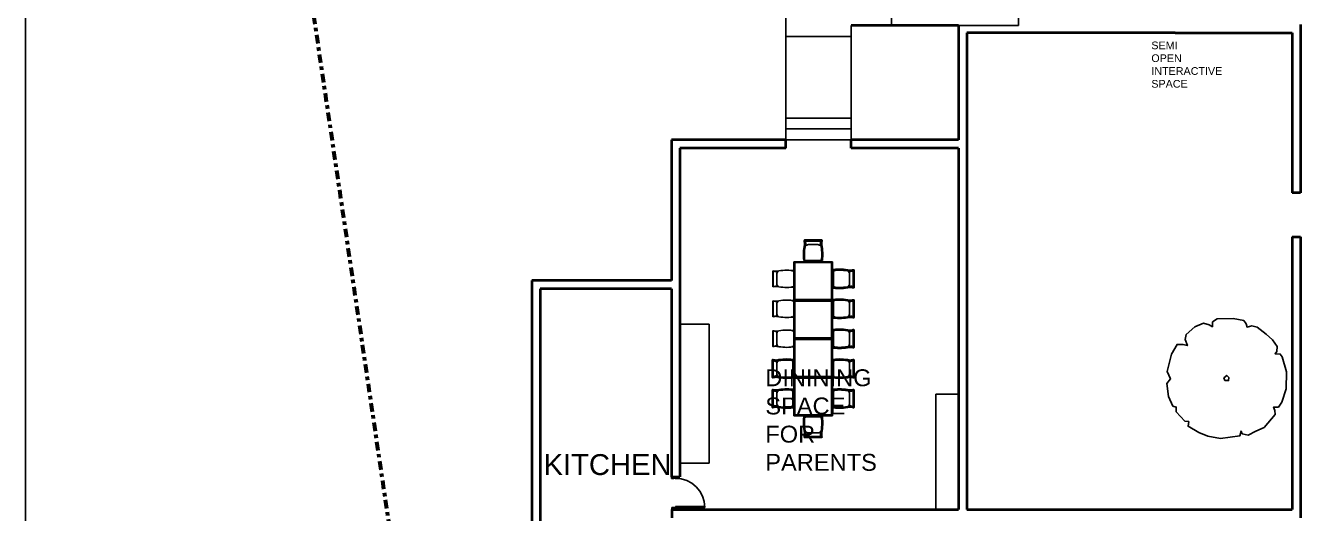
# Model space of a CAD drawing. Header units: metres. Extents: x 9 to 572, y -30 to 1114.
# Drawn here: x 305.68 to 340.85, y 5.95 to 19.4 of the extents above; entities that cross this region are included whole.
import ezdxf

# ---------------------------------------------------------------- set-up
doc = ezdxf.new("R2010")
doc.units = ezdxf.units.M
doc.header["$LTSCALE"] = 0.01
doc.header["$MEASUREMENT"] = 0
doc.linetypes.add('ACAD_ISO04W100', pattern=[30, 24, -3, 0, -3])
for name, color, linetype in [('door space', 1, 'Continuous'), ('ELEVATION', 4, 'Continuous'), ('FURNITURE', 130, 'Continuous'), ('INBUILD', 81, 'Continuous'), ('STAIR', 231, 'Continuous'), ('TEXT', 141, 'Continuous'), ('WINDOW', 10, 'Continuous')]:
    doc.layers.add(name, color=color, linetype=linetype)
doc.layers.add('SITE BOUNDARY', color=6, linetype='ACAD_ISO04W100', lineweight=60)
doc.layers.add('WALL', color=2, linetype='Continuous', lineweight=40)
doc.styles.get("Standard").update_dxf_attribs({"font": 'arial.ttf'})

# ---------------------------------------------------------------- blocks, each defined once
blk = doc.blocks.new('Simple tree 13_cad-block.com')
at = {"color": 0}
for points in [[(-1468, -1499), (-1766, -1175), (-1766, -1008), (-1883, -968), (-2037, -632), (-2103, -179), (-1973, -11), (-2089, 248), (-2025, 481), (-1935, 856), (-1740, 1192), (-1534, 1192), (-1378, 1153), (-1456, 1360), (-1416, 1541), (-1119, 1813), (-809, 1943), (-615, 1878), (-498, 1813), (-498, 1981), (-330, 2085), (227, 2098), (602, 2033), (692, 1917), (718, 1800), (886, 1839), (1068, 1800), (1391, 1555), (1611, 1348), (1779, 1115), (1766, 946), (1701, 868), (1883, 856), (1948, 752), (2102, 235), (2090, -361), (1934, -839), (1818, -1008), (1649, -1008), (1689, -1124), (1701, -1266), (1313, -1719), (1028, -1848), (757, -1991), (550, -1939), (511, -1848), (459, -2017), (-214, -2107), (-653, -2029), (-977, -1900), (-1352, -1681), (-1326, -1512)], [(-58, -76), (-97, 15), (6, 105), (84, 28), (71, -76)]]:
    blk.add_lwpolyline(points, close=True, dxfattribs=at)

msp = doc.modelspace()

# ---------------------------------------------------------------- linework, layer by layer
for p, q in [((340.85, 14.791), (340.85, 19.204)), ((340.62, 13.573), (340.62, 13.573)), ((340.62, 13.573), (340.62, 13.573))]:
    msp.add_line(p, q)
at = {"layer": 'Defpoints'}
msp.add_line((340.849, 19.435), (340.85, 19.204), dxfattribs=at)
at = {"layer": 'door space'}
for p, q in [((323.506, 6.962), (323.606, 6.963)), ((323.506, 6.912), (323.506, 6.962)), ((323.506, 6.912), (323.566, 6.912)), ((323.566, 6.917), (323.606, 6.918)), ((323.566, 6.917), (323.566, 6.912)), ((323.606, 6.963), (323.606, 6.918)), ((323.515, 6.062), (323.514, 6.112)), ((323.574, 6.112), (323.514, 6.112)), ((323.615, 6.063), (323.515, 6.062)), ((323.574, 6.112), (323.574, 6.107)), ((323.614, 6.108), (323.574, 6.107)), ((323.614, 6.143), (324.424, 6.151)), ((323.614, 6.108), (323.614, 6.143)), ((324.424, 6.116), (323.614, 6.108)), ((323.614, 6.108), (323.615, 6.063))]:
    msp.add_line(p, q, dxfattribs=at)
at = {"layer": 'door space', "extrusion": (0, 0, -1)}
msp.add_ellipse((323.614, 6.108), major_axis=(0.578, -0.567), ratio=1, start_param=3.926991, end_param=5.497787, dxfattribs=at)
at = {"layer": 'ELEVATION'}
for p, q in [((326.654, 19.68), (326.654, 16.252)), ((328.46, 19.404), (328.46, 16.252)), ((323.736, 7.333), (323.734, 7.333)), ((330.646, 6.063), (330.646, 6.062))]:
    msp.add_line(p, q, dxfattribs=at)
at = {"layer": 'FURNITURE'}
for p, q in [((327.645, 13.491), (327.171, 13.491)), ((327.408, 13.471), (327.191, 13.471)), ((327.408, 13.461), (327.191, 13.461)), ((327.408, 13.46), (327.191, 13.46)), ((327.408, 13.364), (327.282, 13.364)), ((327.408, 13.471), (327.624, 13.471)), ((327.408, 13.461), (327.624, 13.461)), ((327.408, 13.46), (327.624, 13.46)), ((327.408, 13.364), (327.534, 13.364)), ((327.939, 12.891), (326.877, 12.891)), ((326.877, 12.891), (326.877, 11.829)), ((327.915, 12.867), (326.901, 12.867)), ((326.901, 12.867), (326.901, 11.853)), ((327.189, 12.947), (327.178, 12.942)), ((327.189, 12.947), (327.178, 12.947)), ((327.191, 12.924), (327.189, 12.947)), ((327.255, 12.92), (327.408, 12.92)), ((327.408, 12.92), (327.562, 12.92)), ((327.625, 12.924), (327.627, 12.947)), ((327.627, 12.947), (327.638, 12.947)), ((327.627, 12.947), (327.637, 12.942)), ((327.915, 11.853), (327.915, 12.867)), ((327.939, 11.829), (327.939, 12.891)), ((326.297, 12.418), (326.297, 12.635)), ((326.297, 12.418), (326.297, 12.202)), ((326.307, 12.418), (326.307, 12.635)), ((326.307, 12.418), (326.307, 12.202)), ((326.308, 12.418), (326.308, 12.635)), ((326.308, 12.418), (326.308, 12.202)), ((326.404, 12.418), (326.404, 12.544)), ((326.404, 12.418), (326.404, 12.293)), ((326.821, 12.637), (326.821, 12.649)), ((326.821, 12.637), (326.826, 12.648)), ((326.844, 12.635), (326.821, 12.637)), ((327.968, 12.572), (327.968, 12.419)), ((327.968, 12.419), (327.968, 12.265)), ((327.973, 12.636), (327.995, 12.638)), ((327.995, 12.638), (327.99, 12.649)), ((327.995, 12.638), (327.995, 12.649)), ((328.413, 12.419), (328.413, 12.545)), ((328.413, 12.419), (328.413, 12.293)), ((328.508, 12.419), (328.508, 12.636)), ((328.508, 12.419), (328.508, 12.203)), ((328.509, 12.419), (328.509, 12.636)), ((328.509, 12.419), (328.509, 12.203)), ((328.519, 12.419), (328.519, 12.636)), ((328.519, 12.419), (328.519, 12.203)), ((328.539, 12.182), (328.539, 12.656)), ((326.844, 12.202), (326.821, 12.2)), ((326.821, 12.2), (326.826, 12.189)), ((326.821, 12.2), (326.821, 12.188)), ((327.973, 12.202), (327.995, 12.2)), ((327.995, 12.2), (327.99, 12.19)), ((327.995, 12.2), (327.995, 12.189)), ((326.297, 11.593), (326.297, 11.81)), ((326.307, 11.593), (326.307, 11.809)), ((326.308, 11.593), (326.308, 11.809)), ((326.404, 11.593), (326.404, 11.719)), ((326.821, 11.812), (326.821, 11.823)), ((326.821, 11.812), (326.826, 11.823)), ((326.844, 11.81), (326.821, 11.812)), ((326.877, 11.829), (327.939, 11.829)), ((326.877, 10.768), (326.877, 11.829)), ((326.877, 11.829), (327.939, 11.829)), ((326.901, 11.853), (327.915, 11.853)), ((326.901, 10.791), (326.901, 11.806)), ((326.901, 11.806), (327.915, 11.806)), ((327.915, 11.806), (327.915, 10.791)), ((327.939, 11.829), (327.939, 10.768)), ((327.968, 11.747), (327.968, 11.593)), ((327.973, 11.81), (327.995, 11.813)), ((327.995, 11.813), (327.99, 11.823)), ((327.995, 11.813), (327.995, 11.824)), ((328.413, 11.594), (328.413, 11.72)), ((328.508, 11.594), (328.508, 11.81)), ((328.509, 11.594), (328.509, 11.81)), ((328.519, 11.594), (328.519, 11.81)), ((328.539, 11.356), (328.539, 11.83)), ((326.297, 11.593), (326.297, 11.376)), ((326.307, 11.593), (326.307, 11.377)), ((326.308, 11.593), (326.308, 11.377)), ((326.404, 11.593), (326.404, 11.467)), ((326.844, 11.376), (326.821, 11.374)), ((326.821, 11.374), (326.826, 11.363)), ((326.821, 11.374), (326.821, 11.363)), ((327.968, 11.593), (327.968, 11.44)), ((327.973, 11.377), (327.995, 11.375)), ((327.995, 11.375), (327.99, 11.364)), ((327.995, 11.375), (327.995, 11.363)), ((328.413, 11.594), (328.413, 11.468)), ((328.508, 11.594), (328.508, 11.377)), ((328.509, 11.594), (328.509, 11.377)), ((328.519, 11.594), (328.519, 11.377)), ((326.297, 10.768), (326.297, 10.985)), ((326.307, 10.768), (326.307, 10.984)), ((326.308, 10.768), (326.308, 10.984)), ((326.821, 10.987), (326.826, 10.998)), ((326.821, 10.987), (326.821, 10.998)), ((326.844, 10.985), (326.821, 10.987)), ((327.968, 10.768), (327.968, 10.921)), ((327.973, 10.984), (327.995, 10.986)), ((327.995, 10.986), (327.99, 10.997)), ((327.995, 10.986), (327.995, 10.998)), ((328.508, 10.767), (328.508, 10.984)), ((328.509, 10.767), (328.509, 10.984)), ((328.519, 10.767), (328.519, 10.984)), ((328.539, 11.005), (328.539, 10.531)), ((326.297, 10.768), (326.297, 10.551)), ((326.307, 10.768), (326.307, 10.552)), ((326.308, 10.768), (326.308, 10.552)), ((326.404, 10.768), (326.404, 10.894)), ((326.404, 10.768), (326.404, 10.642)), ((326.844, 10.551), (326.821, 10.549)), ((327.939, 10.768), (326.877, 10.768)), ((327.939, 10.768), (326.877, 10.768)), ((326.877, 10.768), (326.877, 9.706)), ((327.915, 10.791), (326.901, 10.791)), ((327.915, 10.744), (326.901, 10.744)), ((326.901, 10.744), (326.901, 9.73)), ((327.915, 9.73), (327.915, 10.744)), ((327.939, 9.706), (327.939, 10.768)), ((327.968, 10.614), (327.968, 10.768)), ((327.973, 10.55), (327.995, 10.548)), ((328.413, 10.767), (328.413, 10.893)), ((328.413, 10.767), (328.413, 10.641)), ((328.508, 10.767), (328.508, 10.551)), ((328.509, 10.767), (328.509, 10.551)), ((328.519, 10.767), (328.519, 10.551)), ((326.821, 10.549), (326.821, 10.538)), ((326.821, 10.549), (326.826, 10.538)), ((327.995, 10.548), (327.99, 10.538)), ((327.995, 10.548), (327.995, 10.537)), ((326.277, 10.179), (326.277, 9.705)), ((326.297, 9.942), (326.297, 10.159)), ((326.297, 9.942), (326.297, 9.726)), ((326.307, 9.942), (326.307, 10.159)), ((326.307, 9.942), (326.307, 9.726)), ((326.308, 9.942), (326.308, 10.159)), ((326.308, 9.942), (326.308, 9.726)), ((326.404, 9.942), (326.404, 10.068)), ((326.404, 9.942), (326.404, 9.817)), ((326.821, 10.161), (326.821, 10.173)), ((326.821, 10.161), (326.826, 10.172)), ((326.844, 10.159), (326.821, 10.161)), ((326.848, 9.942), (326.848, 10.095)), ((326.848, 9.789), (326.848, 9.942)), ((327.968, 9.942), (327.968, 10.095)), ((327.968, 9.789), (327.968, 9.942)), ((327.973, 10.159), (327.995, 10.161)), ((327.995, 10.161), (327.99, 10.171)), ((327.995, 10.161), (327.995, 10.172)), ((328.413, 9.942), (328.413, 10.068)), ((328.413, 9.942), (328.413, 9.816)), ((328.508, 9.942), (328.508, 10.158)), ((328.508, 9.942), (328.508, 9.725)), ((328.509, 9.942), (328.509, 10.158)), ((328.509, 9.942), (328.509, 9.725)), ((328.519, 9.942), (328.519, 10.158)), ((328.519, 9.942), (328.519, 9.725)), ((328.539, 10.179), (328.539, 9.705)), ((326.844, 9.726), (326.821, 9.724)), ((326.821, 9.724), (326.821, 9.712)), ((326.821, 9.724), (326.826, 9.713)), ((326.877, 8.645), (326.877, 9.706)), ((326.877, 9.706), (327.939, 9.706)), ((326.877, 9.706), (327.939, 9.706)), ((326.901, 9.73), (327.915, 9.73)), ((326.901, 8.668), (326.901, 9.683)), ((326.901, 9.683), (327.915, 9.683)), ((327.915, 9.683), (327.915, 8.668)), ((327.939, 9.706), (327.939, 8.645)), ((327.973, 9.725), (327.995, 9.723)), ((327.995, 9.723), (327.99, 9.712)), ((327.995, 9.723), (327.995, 9.711)), ((326.277, 9.353), (326.277, 8.88)), ((326.297, 9.117), (326.297, 9.334)), ((326.307, 9.117), (326.307, 9.333)), ((326.308, 9.117), (326.308, 9.333)), ((326.404, 9.117), (326.404, 9.243)), ((326.821, 9.336), (326.826, 9.347)), ((326.821, 9.336), (326.821, 9.347)), ((326.844, 9.334), (326.821, 9.336)), ((326.848, 9.116), (326.848, 9.27)), ((327.968, 9.116), (327.968, 9.27)), ((327.973, 9.333), (327.995, 9.335)), ((327.995, 9.335), (327.99, 9.346)), ((327.995, 9.335), (327.995, 9.346)), ((328.413, 9.116), (328.413, 9.242)), ((328.508, 9.116), (328.508, 9.332)), ((328.509, 9.116), (328.509, 9.332)), ((328.519, 9.116), (328.519, 9.333)), ((328.539, 9.353), (328.539, 8.88)), ((326.297, 9.117), (326.297, 8.9)), ((326.307, 9.117), (326.307, 8.901)), ((326.308, 9.117), (326.308, 8.901)), ((326.404, 9.117), (326.404, 8.991)), ((326.844, 8.9), (326.821, 8.898)), ((326.821, 8.898), (326.821, 8.887)), ((326.821, 8.898), (326.826, 8.887)), ((326.848, 8.963), (326.848, 9.116)), ((327.968, 8.963), (327.968, 9.116)), ((327.973, 8.899), (327.995, 8.897)), ((327.995, 8.897), (327.99, 8.886)), ((327.995, 8.897), (327.995, 8.886)), ((328.413, 9.116), (328.413, 8.99)), ((328.508, 9.116), (328.508, 8.9)), ((328.509, 9.116), (328.509, 8.9)), ((328.519, 9.116), (328.519, 8.899)), ((327.939, 8.645), (326.877, 8.645)), ((327.915, 8.668), (326.901, 8.668)), ((327.189, 8.588), (327.178, 8.593)), ((327.189, 8.588), (327.178, 8.588)), ((327.191, 8.611), (327.189, 8.588)), ((327.255, 8.615), (327.408, 8.615)), ((327.408, 8.615), (327.562, 8.615)), ((327.625, 8.611), (327.627, 8.588)), ((327.627, 8.588), (327.637, 8.593)), ((327.627, 8.588), (327.638, 8.588)), ((327.408, 8.171), (327.282, 8.171)), ((327.408, 8.171), (327.534, 8.171)), ((327.645, 8.045), (327.171, 8.045)), ((327.408, 8.075), (327.191, 8.075)), ((327.408, 8.074), (327.191, 8.074)), ((327.408, 8.065), (327.191, 8.065)), ((327.408, 8.075), (327.624, 8.075)), ((327.408, 8.074), (327.624, 8.074)), ((327.408, 8.065), (327.624, 8.065))]:
    msp.add_line(p, q, dxfattribs=at)
for centre, radius, start, end in [((328.534, 13.086), 1.393, 168.4357, 186.8363), ((327.171, 13.476), 0.0149, 89.8292, 211.4999), ((326.915, 13.389), 0.255, 354.5513, 17.9661), ((327.192, 13.468), 0.00285, 100.345, 201.3742), ((326.916, 13.389), 0.284, 354.5513, 15.9626), ((327.283, 13.249), 0.115, 90.5164, 143.1927), ((327.191, 13.46), 0.000855, 87.3762, 197.5208), ((327.191, 13.459), 0.000511, 71.7715, 189.2202), ((326.837, 13.332), 0.374, 1.1591, 17.5641), ((327.533, 13.249), 0.115, 36.8073, 89.4836), ((327.978, 13.332), 0.374, 162.4359, 178.8409), ((327.9, 13.389), 0.284, 164.0374, 185.4487), ((327.624, 13.468), 0.00285, 338.6258, 79.655), ((327.624, 13.46), 0.000855, 342.4792, 92.6238), ((327.624, 13.459), 0.000511, 350.7798, 108.2285), ((327.645, 13.476), 0.0149, 328.5001, 90.1708), ((327.901, 13.389), 0.255, 162.0339, 185.4487), ((326.282, 13.086), 1.393, 353.1637, 11.5643), ((328.532, 13.086), 1.362, 168.4357, 186.8363), ((326.284, 13.086), 1.362, 353.1637, 11.5643), ((327.163, 12.943), 0.0262, 243.1961, 310.4764), ((327.186, 12.911), 0.0142, 71.7536, 116.5375), ((327.187, 12.911), 0.0142, 71.7536, 116.5375), ((327.26, 13.487), 0.567, 262.9704, 269.4301), ((327.556, 13.487), 0.567, 270.5699, 277.0296), ((327.629, 12.911), 0.0142, 63.4625, 108.2464), ((327.63, 12.911), 0.0142, 63.4625, 108.2464), ((327.653, 12.943), 0.0262, 229.5236, 296.8039), ((327.992, 12.664), 0.0262, 153.1961, 220.4764), ((328.134, 11.293), 1.393, 78.4357, 96.8363), ((328.438, 12.912), 0.255, 264.5513, 287.9661), ((328.524, 12.656), 0.0149, 359.8292, 121.4999), ((326.3, 12.635), 0.00285, 68.6258, 169.655), ((326.379, 12.91), 0.284, 254.0374, 275.4487), ((326.308, 12.635), 0.000855, 72.4792, 182.6238), ((326.309, 12.635), 0.000511, 80.7798, 198.2285), ((326.436, 12.989), 0.374, 252.4359, 268.8409), ((326.519, 12.543), 0.115, 126.8073, 179.4836), ((326.682, 11.294), 1.362, 83.1637, 101.5643), ((326.857, 12.64), 0.0142, 153.4625, 198.2464), ((328.535, 12.567), 0.567, 172.9704, 179.4301), ((328.134, 11.295), 1.362, 78.4357, 96.8363), ((327.959, 12.64), 0.0142, 341.7536, 26.5375), ((327.959, 12.641), 0.0142, 341.7536, 26.5375), ((328.297, 12.544), 0.115, 0.5164, 53.1927), ((328.38, 12.99), 0.374, 271.1591, 287.5641), ((328.437, 12.911), 0.284, 264.5513, 285.9626), ((328.508, 12.636), 0.000855, 357.3762, 107.5208), ((328.508, 12.636), 0.000511, 341.7715, 99.2202), ((328.516, 12.635), 0.00285, 10.345, 111.3742), ((326.3, 12.202), 0.00285, 190.345, 291.3742), ((326.379, 11.927), 0.284, 84.5513, 105.9626), ((326.308, 12.202), 0.000855, 177.3762, 287.5208), ((326.309, 12.202), 0.000511, 161.7715, 279.2202), ((326.436, 11.848), 0.374, 91.1591, 107.5641), ((326.519, 12.294), 0.115, 180.5164, 233.1927), ((326.682, 13.543), 1.362, 258.4357, 276.8363), ((326.857, 12.197), 0.0142, 161.7536, 206.5375), ((327.992, 12.174), 0.0262, 139.5236, 206.8039), ((328.535, 12.271), 0.567, 180.5699, 187.0296), ((328.134, 13.545), 1.393, 263.1637, 281.5643), ((328.134, 13.543), 1.362, 263.1637, 281.5643), ((327.959, 12.197), 0.0142, 333.4625, 18.2464), ((327.959, 12.198), 0.0142, 333.4625, 18.2464), ((328.297, 12.294), 0.115, 306.8073, 359.4836), ((328.38, 11.849), 0.374, 72.4359, 88.8409), ((328.437, 11.927), 0.284, 74.0374, 95.4487), ((328.438, 11.926), 0.255, 72.0339, 95.4487), ((328.508, 12.203), 0.000511, 260.7798, 18.2285), ((328.508, 12.203), 0.000855, 252.4792, 2.6238), ((328.516, 12.203), 0.00285, 248.6258, 349.655), ((328.524, 12.182), 0.0149, 238.5001, 0.1708), ((326.3, 11.809), 0.00285, 68.6258, 169.655), ((326.379, 12.085), 0.284, 254.0374, 275.4487), ((326.308, 11.809), 0.000855, 72.4792, 182.6238), ((326.309, 11.809), 0.000511, 80.7798, 198.2285), ((326.436, 12.163), 0.374, 252.4359, 268.8409), ((326.519, 11.718), 0.115, 126.8073, 179.4836), ((326.682, 10.469), 1.362, 83.1637, 101.5643), ((326.857, 11.814), 0.0142, 153.4625, 198.2464), ((327.992, 11.838), 0.0262, 153.1961, 220.4764), ((328.134, 10.467), 1.393, 78.4357, 96.8363), ((328.535, 11.741), 0.567, 172.9704, 179.4301), ((328.134, 10.469), 1.362, 78.4357, 96.8363), ((327.959, 11.815), 0.0142, 341.7536, 26.5375), ((327.959, 11.815), 0.0142, 341.7536, 26.5375), ((328.297, 11.719), 0.115, 0.5164, 53.1927), ((328.38, 12.164), 0.374, 271.1591, 287.5641), ((328.437, 12.086), 0.284, 264.5513, 285.9626), ((328.438, 12.086), 0.255, 264.5513, 287.9661), ((328.508, 11.81), 0.000855, 357.3762, 107.5208), ((328.508, 11.81), 0.000511, 341.7715, 99.2202), ((328.516, 11.81), 0.00285, 10.345, 111.3742), ((328.524, 11.83), 0.0149, 359.8292, 121.4999), ((326.3, 11.377), 0.00285, 190.345, 291.3742), ((326.379, 11.101), 0.284, 84.5513, 105.9626), ((326.308, 11.377), 0.000855, 177.3762, 287.5208), ((326.309, 11.376), 0.000511, 161.7715, 279.2202), ((326.436, 11.023), 0.374, 91.1591, 107.5641), ((326.519, 11.468), 0.115, 180.5164, 233.1927), ((326.682, 12.717), 1.362, 258.4357, 276.8363), ((326.857, 11.372), 0.0142, 161.7536, 206.5375), ((327.992, 11.348), 0.0262, 139.5236, 206.8039), ((328.535, 11.446), 0.567, 180.5699, 187.0296), ((328.134, 12.719), 1.393, 263.1637, 281.5643), ((328.134, 12.718), 1.362, 263.1637, 281.5643), ((327.959, 11.372), 0.0142, 333.4625, 18.2464), ((327.959, 11.372), 0.0142, 333.4625, 18.2464), ((328.297, 11.469), 0.115, 306.8073, 359.4836), ((328.38, 11.023), 0.374, 72.4359, 88.8409), ((328.437, 11.102), 0.284, 74.0374, 95.4487), ((328.438, 11.101), 0.255, 72.0339, 95.4487), ((328.508, 11.377), 0.000511, 260.7798, 18.2285), ((328.508, 11.377), 0.000855, 252.4792, 2.6238), ((328.516, 11.377), 0.00285, 248.6258, 349.655), ((328.524, 11.356), 0.0149, 238.5001, 0.1708), ((326.3, 10.984), 0.00285, 68.6258, 169.655), ((326.379, 11.26), 0.284, 254.0374, 275.4487), ((326.308, 10.984), 0.000855, 72.4792, 182.6238), ((326.309, 10.985), 0.000511, 80.7798, 198.2285), ((326.436, 11.338), 0.374, 252.4359, 268.8409), ((326.519, 10.893), 0.115, 126.8073, 179.4836), ((326.682, 9.644), 1.362, 83.1637, 101.5643), ((326.857, 10.989), 0.0142, 153.4625, 198.2464), ((327.992, 11.013), 0.0262, 153.1961, 220.4764), ((328.134, 9.642), 1.393, 78.4357, 96.8363), ((328.535, 10.915), 0.567, 172.9704, 179.4301), ((328.134, 9.643), 1.362, 78.4357, 96.8363), ((327.959, 10.989), 0.0142, 341.7536, 26.5375), ((327.959, 10.989), 0.0142, 341.7536, 26.5375), ((328.297, 10.892), 0.115, 0.5164, 53.1927), ((328.38, 11.338), 0.374, 271.1591, 287.5641), ((328.437, 11.259), 0.284, 264.5513, 285.9626), ((328.438, 11.26), 0.255, 264.5513, 287.9661), ((328.508, 10.984), 0.000511, 341.7715, 99.2202), ((328.508, 10.984), 0.000855, 357.3762, 107.5208), ((328.516, 10.984), 0.00285, 10.345, 111.3742), ((328.524, 11.005), 0.0149, 359.8292, 121.4999), ((326.3, 10.552), 0.00285, 190.345, 291.3742), ((326.379, 10.276), 0.284, 84.5513, 105.9626), ((326.308, 10.552), 0.000855, 177.3762, 287.5208), ((326.309, 10.552), 0.000511, 161.7715, 279.2202), ((326.436, 10.198), 0.374, 91.1591, 107.5641), ((326.519, 10.643), 0.115, 180.5164, 233.1927), ((326.682, 11.892), 1.362, 258.4357, 276.8363), ((326.857, 10.547), 0.0142, 161.7536, 206.5375), ((328.535, 10.62), 0.567, 180.5699, 187.0296), ((328.134, 11.892), 1.362, 263.1637, 281.5643), ((327.959, 10.546), 0.0142, 333.4625, 18.2464), ((327.959, 10.546), 0.0142, 333.4625, 18.2464), ((328.297, 10.642), 0.115, 306.8073, 359.4836), ((328.38, 10.197), 0.374, 72.4359, 88.8409), ((328.437, 10.275), 0.284, 74.0374, 95.4487), ((328.508, 10.551), 0.000855, 252.4792, 2.6238), ((328.508, 10.551), 0.000511, 260.7798, 18.2285), ((328.516, 10.551), 0.00285, 248.6258, 349.655), ((326.682, 8.816), 1.393, 83.1637, 101.5643), ((326.825, 10.187), 0.0262, 319.5236, 26.8039), ((327.992, 10.523), 0.0262, 139.5236, 206.8039), ((327.992, 10.187), 0.0262, 153.1961, 220.4764), ((328.134, 11.894), 1.393, 263.1637, 281.5643), ((328.134, 8.816), 1.393, 78.4357, 96.8363), ((328.438, 10.275), 0.255, 72.0339, 95.4487), ((328.524, 10.531), 0.0149, 238.5001, 0.1708), ((326.292, 10.179), 0.0149, 58.5001, 180.1708), ((326.3, 10.159), 0.00285, 68.6258, 169.655), ((326.379, 10.435), 0.255, 252.0339, 275.4487), ((326.379, 10.434), 0.284, 254.0374, 275.4487), ((326.308, 10.159), 0.000855, 72.4792, 182.6238), ((326.309, 10.159), 0.000511, 80.7798, 198.2285), ((326.436, 10.513), 0.374, 252.4359, 268.8409), ((326.519, 10.067), 0.115, 126.8073, 179.4836), ((326.682, 8.818), 1.362, 83.1637, 101.5643), ((326.857, 10.164), 0.0142, 153.4625, 198.2464), ((326.857, 10.164), 0.0142, 153.4625, 198.2464), ((326.281, 10.09), 0.567, 0.5699, 7.0296), ((328.535, 10.09), 0.567, 172.9704, 179.4301), ((328.134, 8.817), 1.362, 78.4357, 96.8363), ((327.959, 10.164), 0.0142, 341.7536, 26.5375), ((327.959, 10.163), 0.0142, 341.7536, 26.5375), ((328.297, 10.067), 0.115, 0.5164, 53.1927), ((328.38, 10.512), 0.374, 271.1591, 287.5641), ((328.437, 10.434), 0.284, 264.5513, 285.9626), ((328.438, 10.435), 0.255, 264.5513, 287.9661), ((328.508, 10.158), 0.000511, 341.7715, 99.2202), ((328.508, 10.158), 0.000855, 357.3762, 107.5208), ((328.516, 10.158), 0.00285, 10.345, 111.3742), ((328.524, 10.179), 0.0149, 359.8292, 121.4999), ((326.292, 9.705), 0.0149, 179.8292, 301.4999), ((326.3, 9.726), 0.00285, 190.345, 291.3742), ((326.379, 9.449), 0.255, 84.5513, 107.9661), ((326.379, 9.45), 0.284, 84.5513, 105.9626), ((326.308, 9.726), 0.000855, 177.3762, 287.5208), ((326.309, 9.726), 0.000511, 161.7715, 279.2202), ((326.436, 9.372), 0.374, 91.1591, 107.5641), ((326.682, 11.068), 1.393, 258.4357, 276.8363), ((326.519, 9.818), 0.115, 180.5164, 233.1927), ((326.682, 11.067), 1.362, 258.4357, 276.8363), ((326.857, 9.721), 0.0142, 161.7536, 206.5375), ((326.857, 9.72), 0.0142, 161.7536, 206.5375), ((326.281, 9.794), 0.567, 352.9704, 359.4301), ((326.825, 9.697), 0.0262, 333.1961, 40.4764), ((327.992, 9.697), 0.0262, 139.5236, 206.8039), ((328.535, 9.794), 0.567, 180.5699, 187.0296), ((328.134, 11.068), 1.393, 263.1637, 281.5643), ((328.134, 11.066), 1.362, 263.1637, 281.5643), ((327.959, 9.72), 0.0142, 333.4625, 18.2464), ((327.959, 9.72), 0.0142, 333.4625, 18.2464), ((328.297, 9.817), 0.115, 306.8073, 359.4836), ((328.38, 9.371), 0.374, 72.4359, 88.8409), ((328.437, 9.45), 0.284, 74.0374, 95.4487), ((328.438, 9.449), 0.255, 72.0339, 95.4487), ((328.508, 9.725), 0.000855, 252.4792, 2.6238), ((328.508, 9.725), 0.000511, 260.7798, 18.2285), ((328.516, 9.726), 0.00285, 248.6258, 349.655), ((328.524, 9.705), 0.0149, 238.5001, 0.1708), ((326.292, 9.353), 0.0149, 58.5001, 180.1708), ((326.3, 9.333), 0.00285, 68.6258, 169.655), ((326.379, 9.609), 0.255, 252.0339, 275.4487), ((326.379, 9.609), 0.284, 254.0374, 275.4487), ((326.308, 9.333), 0.000855, 72.4792, 182.6238), ((326.309, 9.333), 0.000511, 80.7798, 198.2285), ((326.436, 9.687), 0.374, 252.4359, 268.8409), ((326.682, 7.991), 1.393, 83.1637, 101.5643), ((326.519, 9.242), 0.115, 126.8073, 179.4836), ((326.682, 7.993), 1.362, 83.1637, 101.5643), ((326.857, 9.338), 0.0142, 153.4625, 198.2464), ((326.857, 9.338), 0.0142, 153.4625, 198.2464), ((326.825, 9.361), 0.0262, 319.5236, 26.8039), ((326.281, 9.264), 0.567, 0.5699, 7.0296), ((327.992, 9.361), 0.0262, 153.1961, 220.4764), ((328.134, 7.991), 1.393, 78.4357, 96.8363), ((328.535, 9.264), 0.567, 172.9704, 179.4301), ((328.134, 7.992), 1.362, 78.4357, 96.8363), ((327.959, 9.337), 0.0142, 341.7536, 26.5375), ((327.959, 9.338), 0.0142, 341.7536, 26.5375), ((328.297, 9.241), 0.115, 0.5164, 53.1927), ((328.38, 9.686), 0.374, 271.1591, 287.5641), ((328.437, 9.608), 0.284, 264.5513, 285.9626), ((328.438, 9.609), 0.255, 264.5513, 287.9661), ((328.508, 9.333), 0.000511, 341.7715, 99.2202), ((328.508, 9.332), 0.000855, 357.3762, 107.5208), ((328.516, 9.332), 0.00285, 10.345, 111.3742), ((328.524, 9.353), 0.0149, 359.8292, 121.4999), ((326.292, 8.879), 0.0149, 179.8292, 301.4999), ((326.3, 8.901), 0.00285, 190.345, 291.3742), ((326.379, 8.624), 0.255, 84.5513, 107.9661), ((326.379, 8.625), 0.284, 84.5513, 105.9626), ((326.308, 8.901), 0.000855, 177.3762, 287.5208), ((326.309, 8.9), 0.000511, 161.7715, 279.2202), ((326.436, 8.546), 0.374, 91.1591, 107.5641), ((326.682, 10.242), 1.393, 258.4357, 276.8363), ((326.519, 8.992), 0.115, 180.5164, 233.1927), ((326.682, 10.241), 1.362, 258.4357, 276.8363), ((326.857, 8.896), 0.0142, 161.7536, 206.5375), ((326.857, 8.895), 0.0142, 161.7536, 206.5375), ((326.281, 8.969), 0.567, 352.9704, 359.4301), ((326.825, 8.872), 0.0262, 333.1961, 40.4764), ((327.992, 8.872), 0.0262, 139.5236, 206.8039), ((328.535, 8.969), 0.567, 180.5699, 187.0296), ((328.134, 10.242), 1.393, 263.1637, 281.5643), ((328.134, 10.24), 1.362, 263.1637, 281.5643), ((327.959, 8.895), 0.0142, 333.4625, 18.2464), ((327.959, 8.895), 0.0142, 333.4625, 18.2464), ((328.297, 8.991), 0.115, 306.8073, 359.4836), ((328.38, 8.546), 0.374, 72.4359, 88.8409), ((328.437, 8.624), 0.284, 74.0374, 95.4487), ((328.438, 8.624), 0.255, 72.0339, 95.4487), ((328.508, 8.9), 0.000855, 252.4792, 2.6238), ((328.508, 8.9), 0.000511, 260.7798, 18.2285), ((328.516, 8.9), 0.00285, 248.6258, 349.655), ((328.524, 8.879), 0.0149, 238.5001, 0.1708), ((328.534, 8.449), 1.393, 173.1637, 191.5643), ((327.163, 8.592), 0.0262, 49.5236, 116.8039), ((328.532, 8.45), 1.362, 173.1637, 191.5643), ((327.187, 8.624), 0.0142, 243.4625, 288.2464), ((327.186, 8.624), 0.0142, 243.4625, 288.2464), ((327.26, 8.048), 0.567, 90.5699, 97.0296), ((327.556, 8.048), 0.567, 82.9704, 89.4301), ((326.284, 8.45), 1.362, 348.4357, 6.8363), ((327.63, 8.624), 0.0142, 251.7536, 296.5375), ((327.629, 8.624), 0.0142, 251.7536, 296.5375), ((327.653, 8.592), 0.0262, 63.1961, 130.4764), ((326.282, 8.449), 1.393, 348.4357, 6.8363), ((326.915, 8.146), 0.255, 342.0339, 5.4487), ((326.916, 8.147), 0.284, 344.0374, 5.4487), ((327.283, 8.286), 0.115, 216.8073, 269.4836), ((326.837, 8.203), 0.374, 342.4359, 358.8409), ((327.533, 8.286), 0.115, 270.5164, 323.1927), ((327.978, 8.203), 0.374, 181.1591, 197.5641), ((327.9, 8.147), 0.284, 174.5513, 195.9626), ((327.901, 8.146), 0.255, 174.5513, 197.9661), ((327.171, 8.059), 0.0149, 148.5001, 270.1708), ((327.192, 8.068), 0.00285, 158.6258, 259.655), ((327.191, 8.075), 0.000855, 162.4792, 272.6238), ((327.191, 8.076), 0.000511, 170.7798, 288.2285), ((327.624, 8.076), 0.000511, 251.7715, 9.2202), ((327.624, 8.075), 0.000855, 267.3762, 17.5208), ((327.624, 8.068), 0.00285, 280.345, 21.3742), ((327.645, 8.059), 0.0149, 269.8292, 31.4999)]:
    msp.add_arc(centre, radius, start, end, dxfattribs=at)
at = {"layer": 'INBUILD'}
for p, q in [((324.536, 11.169), (323.736, 11.169)), ((324.536, 7.333), (324.536, 11.169)), ((331.396, 9.236), (330.796, 9.236)), ((331.396, 9.236), (330.796, 9.236)), ((331.396, 9.236), (330.796, 9.236)), ((330.796, 9.236), (330.796, 6.063)), ((323.736, 7.333), (324.536, 7.333))]:
    msp.add_line(p, q, dxfattribs=at)
at = {"layer": 'SITE BOUNDARY'}
msp.add_line((318.814, -15.282), (308.734, 52.811), dxfattribs=at)
at = {"layer": 'STAIR'}
for p, q in [((305.684, -30.238), (305.684, 65.754)), ((328.46, 19.104), (326.654, 19.104)), ((328.46, 16.852), (326.654, 16.852)), ((328.46, 16.552), (326.654, 16.552)), ((326.654, 16.252), (328.46, 16.252))]:
    msp.add_line(p, q, dxfattribs=at)
at = {"layer": 'WALL'}
for p, q in [((331.417, 19.401), (328.46, 19.401)), ((331.417, 19.401), (331.417, 16.252)), ((340.85, 19.434), (340.85, 14.791)), ((331.647, 19.204), (331.647, 6.063)), ((337.39, 19.204), (331.647, 19.204)), ((337.39, 19.204), (340.62, 19.204)), ((340.62, 19.204), (340.62, 14.791)), ((326.654, 16.252), (323.506, 16.252)), ((323.506, 16.252), (323.506, 12.372)), ((326.654, 16.022), (326.654, 16.252)), ((331.417, 16.252), (328.46, 16.252)), ((328.46, 16.022), (328.46, 16.252)), ((326.654, 16.022), (323.736, 16.022)), ((323.736, 16.022), (323.736, 6.963)), ((331.417, 16.022), (328.46, 16.022)), ((331.417, 16.022), (328.46, 16.022)), ((331.417, 16.022), (331.417, 6.063)), ((340.85, 14.791), (340.62, 14.791)), ((340.62, 13.573), (340.62, 6.063)), ((340.62, 13.573), (340.85, 13.573)), ((340.85, 13.573), (340.85, 7.643)), ((323.506, 12.372), (319.646, 12.372)), ((319.646, 12.372), (319.646, 2.02)), ((323.506, 12.142), (319.876, 12.142)), ((319.876, 12.142), (319.876, 2.25)), ((323.506, 12.142), (323.506, 6.963)), ((340.85, 7.643), (340.85, 5.833)), ((323.506, 6.963), (323.736, 6.963)), ((323.506, 6.063), (331.417, 6.063)), ((323.509, 6.063), (323.509, 5.833)), ((331.647, 6.063), (338.969, 6.063)), ((338.969, 6.063), (340.62, 6.063))]:
    msp.add_line(p, q, dxfattribs=at)
at = {"layer": 'WINDOW'}
for p, q in [((329.569, 19.401), (329.569, 19.631)), ((329.569, 19.401), (333.069, 19.401)), ((333.069, 19.631), (333.069, 19.401))]:
    msp.add_line(p, q, dxfattribs=at)

# ---------------------------------------------------------------- block references
at = {"layer": 'Defpoints', "xscale": 0.0007859523054717703, "yscale": 0.0007859523054717703, "zscale": 0.0007859523054717703}
msp.add_blockref('Simple tree 13_cad-block.com', (338.812, 9.673), dxfattribs=at)

# ---------------------------------------------------------------- texts
at = {"layer": 'TEXT', "attachment_point": 1}
for s, width, gutter_width, insert, char_height in [('SEMI OPEN INTERACTIVE SPACE', 0.07419, 1.059, (336.736, 18.962), 0.21185), ('DININING SPACE FOR PARENTS', 0.21301, 2.331, (326.089, 9.924), 0.46628), ('KITCHEN', 0.38753, 2.88, (319.972, 7.585), 0.5759)]:
    msp.add_mtext_dynamic_manual_height_columns(s, width=width, gutter_width=gutter_width, heights=[0], dxfattribs=dict(at, insert=insert, char_height=char_height))

doc.saveas('drawing.dxf')
